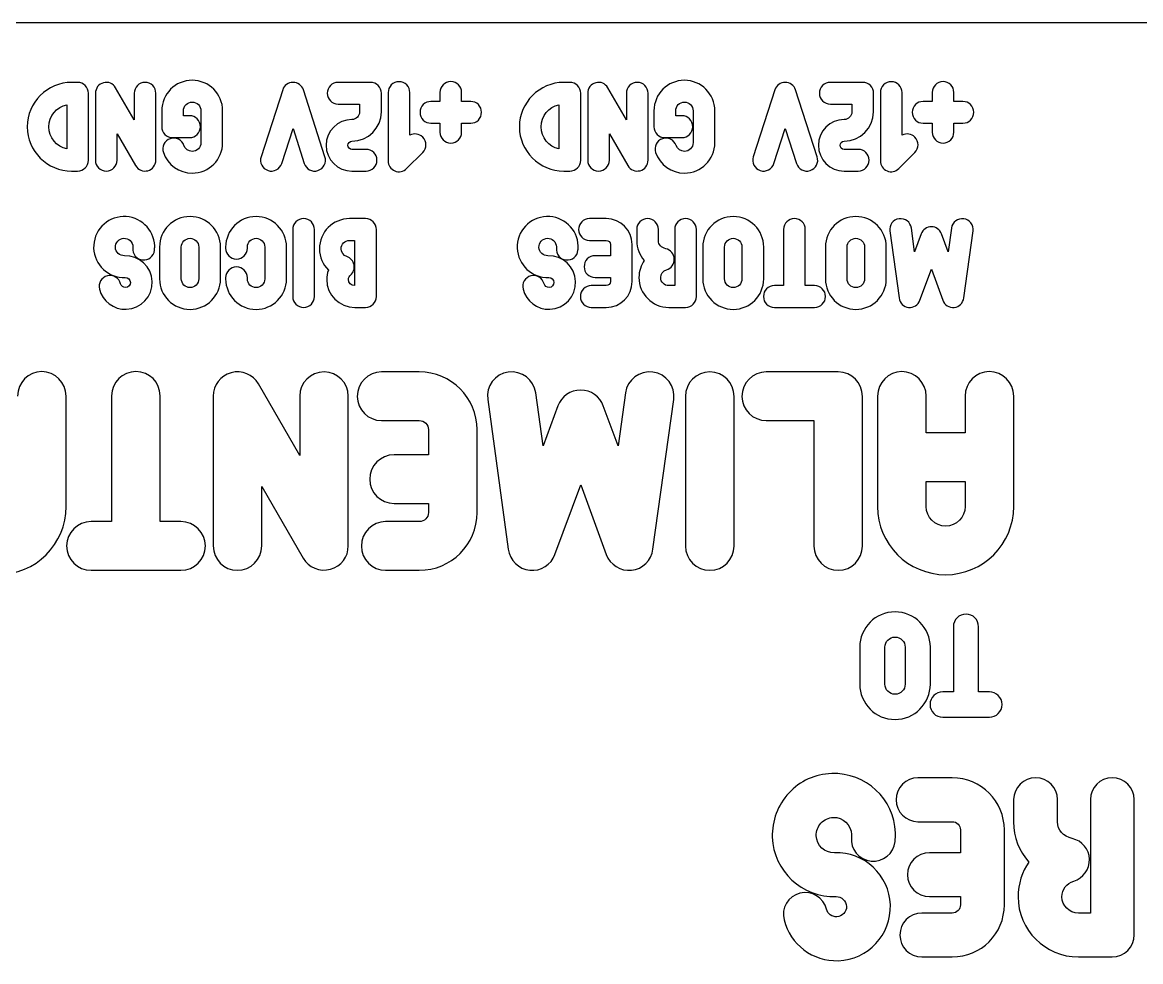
# Model space of a CAD drawing. Extents: x 0 to 215, y 0 to 110.
# Drawn here: x 24.5 to 49.78, y 85.97 to 107.19 of the extents above; entities that cross this region are included whole.
import ezdxf

# ---------------------------------------------------------------- set-up
doc = ezdxf.new("R2010")
doc.units = 0
doc.layers.get('0').update_dxf_attribs({"linetype": 'CONTINUOUS'})

msp = doc.modelspace()

# ---------------------------------------------------------------- linework, layer by layer
at = {"color": 7}
for points in [[(3.141111, 107.18743), (100.141111, 107.18743)], [(25.75088, 105.83151), (25.616868, 105.83151)], [(27.030762, 105.587137), (27.030762, 104.988027), (26.612962, 105.710637)], [(30.388114, 105.66334), (29.899364, 104.149799)], [(31.344588, 104.149799), (30.855841, 105.66334)], [(32.371515, 105.83151), (31.641023, 105.83151)], [(36.877447, 105.83151), (36.743437, 105.83151)], [(38.157333, 105.587137), (38.157333, 104.988027), (37.739532, 105.710637)], [(41.514683, 105.66334), (41.025933, 104.149799)], [(42.471157, 104.149799), (41.98241, 105.66334)], [(43.498084, 105.83151), (42.767591, 105.83151)], [(25.997881, 104.070968), (25.997881, 105.584509)], [(26.155746, 105.587137), (26.155746, 104.073596)], [(27.522138, 104.073596), (27.522138, 105.587137)], [(32.618516, 105.16671), (32.618516, 105.587137)], [(32.772155, 105.600277), (32.772155, 104.057828)], [(33.26353, 104.635918), (33.26353, 105.600277)], [(33.942212, 105.605532), (33.942212, 105.400571), (33.739878, 105.400571)], [(34.638544, 105.400571), (34.433586, 105.400571), (34.433586, 105.605532)], [(37.124451, 104.070968), (37.124451, 105.584509)], [(37.282315, 105.587137), (37.282315, 104.073596)], [(38.648708, 104.073596), (38.648708, 105.587137)], [(43.745088, 105.16671), (43.745088, 105.587137)], [(43.898724, 105.600277), (43.898724, 104.057828)], [(44.390101, 104.635918), (44.390101, 105.600277)], [(45.068781, 105.605532), (45.068781, 105.400571), (44.866447, 105.400571)], [(45.765113, 105.400571), (45.560155, 105.400571), (45.560155, 105.605532)], [(25.506506, 105.326998), (25.506506, 104.328479)], [(27.654467, 105.190358), (27.654467, 104.830366)], [(28.28511, 105.077367), (28.145843, 105.077367), (28.145843, 105.190358)], [(28.539993, 105.190358), (28.539993, 104.470375)], [(29.03137, 104.470375), (29.03137, 105.190358)], [(31.641023, 105.340136), (32.127142, 105.340136), (32.127142, 105.16671)], [(36.633074, 105.326998), (36.633074, 104.328479)], [(38.781036, 105.190358), (38.781036, 104.830366)], [(39.411679, 105.077367), (39.272413, 105.077367), (39.272413, 105.190358)], [(39.666565, 105.190358), (39.666565, 104.470375)], [(40.157939, 104.470375), (40.157939, 105.190358)], [(42.767591, 105.340136), (43.253711, 105.340136), (43.253711, 105.16671)], [(33.739878, 104.909197), (33.942212, 104.909197), (33.942212, 104.706866)], [(34.433586, 104.706866), (34.433586, 104.909197), (34.638544, 104.909197)], [(44.866447, 104.909197), (45.068781, 104.909197), (45.068781, 104.706866)], [(45.560155, 104.706866), (45.560155, 104.909197), (45.765113, 104.909197)], [(26.647121, 104.073596), (26.647121, 104.672706), (27.064922, 103.950095)], [(30.367091, 103.997393), (30.621978, 104.788324), (30.876861, 103.997393)], [(37.773692, 104.073596), (37.773692, 104.672706), (38.191491, 103.950095)], [(41.49366, 103.997393), (41.748546, 104.788324), (42.00343, 103.997393)], [(27.898841, 104.583365), (28.28511, 104.583365)], [(39.025409, 104.583365), (39.411679, 104.583365)], [(32.271665, 104.317969), (31.953716, 104.317969)], [(33.189954, 103.884403), (33.552576, 104.247021)], [(43.398234, 104.317969), (43.080285, 104.317969)], [(44.316526, 103.884403), (44.679145, 104.247021)], [(25.616868, 103.826595), (25.75088, 103.826595)], [(31.953716, 103.826595), (32.271665, 103.826595)], [(36.743437, 103.826595), (36.877447, 103.826595)], [(43.080285, 103.826595), (43.398234, 103.826595)], [(32.261226, 102.752889), (31.898607, 102.752889)], [(37.703853, 102.752889), (37.320212, 102.752889)], [(30.615766, 102.505885), (30.615766, 102.505885), (30.615766, 100.992345), (30.615766, 100.992345)], [(31.10714, 100.992345), (31.10714, 102.505885), (31.10714, 102.505885)], [(32.508227, 100.992345), (32.508227, 102.505885)], [(38.391236, 102.508513), (38.391236, 102.258884)], [(38.882614, 102.258884), (38.882614, 102.508513)], [(39.250487, 102.508513), (39.250487, 101.239345), (39.116474, 101.239345)], [(39.741862, 100.994972), (39.741862, 102.508513)], [(41.710198, 102.51114), (41.710198, 101.239345), (41.502612, 101.239345)], [(42.411788, 101.239345), (42.201572, 101.239345), (42.201572, 102.51114)], [(44.112304, 102.474355), (44.319893, 100.960812)], [(44.821777, 102.408663), (44.672002, 102.004001), (44.598426, 102.540046)], [(45.504975, 102.540046), (45.4314, 102.004001), (45.281621, 102.408663)], [(45.783508, 100.960812), (45.993722, 102.474355)], [(31.898607, 102.261512), (32.014222, 102.261512), (32.014222, 101.239345)], [(37.320212, 102.261512), (37.703853, 102.261512)], [(37.795821, 102.169544), (37.795821, 101.914658), (37.448967, 101.914658)], [(38.287198, 101.331316), (38.287198, 102.169544)], [(27.000824, 102.090714), (27.000824, 102.090714)], [(27.605885, 102.111734), (27.605885, 101.391751)], [(28.097261, 101.391751), (28.097261, 102.111734)], [(28.491411, 102.111734), (28.491411, 101.391751)], [(28.982789, 101.391751), (28.982789, 102.111734)], [(29.099349, 102.111734), (29.099349, 102.085459)], [(29.590726, 102.085459), (29.590726, 102.111734)], [(29.984878, 102.111734), (29.984878, 101.391751)], [(30.476252, 101.391751), (30.476252, 102.111734)], [(36.574815, 102.090714), (36.574815, 102.090714)], [(39.884454, 102.111734), (39.884454, 101.391751)], [(40.375832, 101.391751), (40.375832, 102.111734)], [(40.769983, 102.111734), (40.769983, 101.391751)], [(41.261357, 101.391751), (41.261357, 102.111734)], [(42.655834, 102.111734), (42.655834, 101.391751)], [(43.147209, 101.391751), (43.147209, 102.111734)], [(43.54136, 102.111734), (43.54136, 101.391751)], [(44.032734, 101.391751), (44.032734, 102.111734)], [(29.099349, 101.415401), (29.099349, 101.391751)], [(29.590726, 101.391751), (29.590726, 101.415401)], [(37.448967, 101.423284), (37.795821, 101.423284), (37.795821, 101.331316)], [(44.792875, 100.908259), (45.053013, 101.60985), (45.310527, 100.908259)], [(26.246677, 101.163143), (26.246677, 101.163143)], [(26.722287, 101.281388), (26.722287, 101.281388)], [(35.820584, 101.163143), (35.820584, 101.163143)], [(36.296194, 101.281388), (36.296194, 101.281388)], [(37.703853, 101.239345), (37.362254, 101.239345)], [(32.022107, 100.747971), (32.261226, 100.747971)], [(37.362254, 100.747971), (37.703853, 100.747971)], [(39.116474, 100.747971), (39.494861, 100.747971)], [(41.502612, 100.747971), (42.411788, 100.747971)], [(33.477067, 99.290717), (32.619456, 99.290717)], [(42.947703, 99.290717), (41.32059, 99.290717)], [(30.773624, 98.74443), (30.773624, 97.405145), (29.839649, 99.020511)], [(25.493488, 96.247955), (25.493488, 98.74443)], [(26.520347, 98.750303), (26.520347, 95.907259), (26.056296, 95.907259)], [(28.088721, 95.907259), (27.618796, 95.907259), (27.618796, 98.750303)], [(28.817564, 98.74443), (28.817564, 95.360973)], [(31.872075, 95.360973), (31.872075, 98.74443)], [(35.02222, 98.668067), (35.486272, 95.284609)], [(36.608218, 98.521215), (36.273396, 97.616611), (36.108922, 98.814918)], [(38.135473, 98.814918), (37.970999, 97.616611), (37.636176, 98.521215)], [(38.758122, 95.284609), (39.228048, 98.668067)], [(39.49293, 98.738557), (39.49293, 98.738557), (39.49293, 95.3551), (39.49293, 95.3551)], [(40.591382, 95.3551), (40.591382, 98.738557), (40.591382, 98.738557)], [(43.493992, 95.3551), (43.493992, 98.738557)], [(43.835145, 98.74443), (43.835145, 96.247955)], [(45.814702, 98.74443), (45.814702, 97.916187), (44.933593, 97.916187), (44.933593, 98.74443)], [(46.913154, 96.247955), (46.913154, 98.74443)], [(32.619456, 98.192268), (33.477067, 98.192268)], [(41.32059, 98.192268), (42.395541, 98.192268), (42.395541, 95.3551)], [(33.682661, 97.986678), (33.682661, 97.416894), (32.907283, 97.416894)], [(34.781109, 96.112852), (34.781109, 97.986678)], [(44.933593, 96.247955), (44.933593, 96.817739), (45.814702, 96.817739)], [(45.814702, 96.817739), (45.814702, 96.247955)], [(29.916013, 95.360973), (29.916013, 96.700258), (30.849988, 95.084892)], [(36.543604, 95.167128), (37.125134, 96.735502), (37.700791, 95.167128)], [(32.907283, 96.318445), (33.682661, 96.318445), (33.682661, 96.112852)], [(33.477067, 95.907259), (32.713442, 95.907259)], [(26.056296, 94.80881), (28.088721, 94.80881)], [(32.713442, 94.80881), (33.477067, 94.80881)], [(45.548542, 93.533781), (45.548542, 92.059661), (45.30793, 92.059661)], [(46.361745, 92.059661), (46.118089, 92.059661), (46.118089, 93.533781)], [(43.432349, 93.070835), (43.432349, 92.236313)], [(44.001896, 92.236313), (44.001896, 93.070835)], [(44.458752, 93.070835), (44.458752, 92.236313)], [(45.028299, 92.236313), (45.028299, 93.070835)], [(45.30793, 91.490117), (46.361745, 91.490117)], [(45.523009, 90.120924), (44.748467, 90.120924)], [(46.910783, 89.627552), (46.910783, 89.123571)], [(47.902834, 89.123571), (47.902834, 89.627552)], [(48.645544, 89.627552), (48.645544, 87.0652), (48.374986, 87.0652)], [(49.637594, 86.571828), (49.637594, 89.627552)], [(44.748467, 89.128874), (45.523009, 89.128874)], [(43.243398, 88.784043), (43.243398, 88.784043)], [(45.708689, 88.943197), (45.708689, 88.428604), (45.008416, 88.428604)], [(46.700736, 87.250877), (46.700736, 88.943197)], [(45.008416, 87.436554), (45.708689, 87.436554), (45.708689, 87.250877)], [(42.681059, 87.150081), (42.681059, 87.150081)], [(45.523009, 87.0652), (44.833348, 87.0652)], [(41.720841, 86.911352), (41.720841, 86.911352)], [(44.833348, 86.073149), (45.523009, 86.073149)], [(48.374986, 86.073149), (49.138916, 86.073149)]]:
    msp.add_lwpolyline(points, dxfattribs=at)
for points in [[(25.616868, 105.83151), (25.065056, 105.83151), (24.613096, 105.379551), (24.613096, 104.827739)], [(25.997881, 105.584509), (25.997881, 105.72115), (25.887519, 105.83151), (25.75088, 105.83151)], [(26.337056, 105.823628), (26.229321, 105.794723), (26.155746, 105.6975), (26.155746, 105.587137)], [(26.612962, 105.710637), (26.557781, 105.805235), (26.44479, 105.852533), (26.337056, 105.823628)], [(27.277764, 105.83151), (27.141125, 105.83151), (27.030762, 105.72115), (27.030762, 105.587137)], [(27.522138, 105.587137), (27.522138, 105.72115), (27.411775, 105.83151), (27.277764, 105.83151)], [(28.342919, 105.878811), (27.961906, 105.878811), (27.654467, 105.568744), (27.654467, 105.190358)], [(29.03137, 105.190358), (29.03137, 105.568744), (28.721304, 105.878811), (28.342919, 105.878811)], [(30.621978, 105.83151), (30.514242, 105.83151), (30.419647, 105.763193), (30.388114, 105.66334)], [(30.855841, 105.66334), (30.821681, 105.763193), (30.727083, 105.83151), (30.621978, 105.83151)], [(31.641023, 105.83151), (31.504382, 105.83151), (31.394019, 105.72115), (31.394019, 105.587137)], [(32.618516, 105.587137), (32.618516, 105.72115), (32.508156, 105.83151), (32.371515, 105.83151)], [(33.016529, 105.847278), (32.882518, 105.847278), (32.772155, 105.736915), (32.772155, 105.600277)], [(33.26353, 105.600277), (33.26353, 105.736915), (33.153167, 105.847278), (33.016529, 105.847278)], [(34.189213, 105.849905), (34.052572, 105.849905), (33.942212, 105.739542), (33.942212, 105.605532)], [(34.433586, 105.605532), (34.433586, 105.739542), (34.323223, 105.849905), (34.189213, 105.849905)], [(36.743437, 105.83151), (36.191625, 105.83151), (35.739665, 105.379551), (35.739665, 104.827739)], [(37.124451, 105.584509), (37.124451, 105.72115), (37.014088, 105.83151), (36.877447, 105.83151)], [(37.463626, 105.823628), (37.35589, 105.794723), (37.282315, 105.6975), (37.282315, 105.587137)], [(37.739532, 105.710637), (37.684352, 105.805235), (37.571361, 105.852533), (37.463626, 105.823628)], [(38.404334, 105.83151), (38.267694, 105.83151), (38.157333, 105.72115), (38.157333, 105.587137)], [(38.648708, 105.587137), (38.648708, 105.72115), (38.538345, 105.83151), (38.404334, 105.83151)], [(39.469489, 105.878811), (39.088475, 105.878811), (38.781036, 105.568744), (38.781036, 105.190358)], [(40.157939, 105.190358), (40.157939, 105.568744), (39.847873, 105.878811), (39.469489, 105.878811)], [(41.748546, 105.83151), (41.640811, 105.83151), (41.546216, 105.763193), (41.514683, 105.66334)], [(41.98241, 105.66334), (41.94825, 105.763193), (41.853652, 105.83151), (41.748546, 105.83151)], [(42.767591, 105.83151), (42.630954, 105.83151), (42.520591, 105.72115), (42.520591, 105.587137)], [(43.745088, 105.587137), (43.745088, 105.72115), (43.634725, 105.83151), (43.498084, 105.83151)], [(44.143097, 105.847278), (44.009087, 105.847278), (43.898724, 105.736915), (43.898724, 105.600277)], [(44.390101, 105.600277), (44.390101, 105.736915), (44.279738, 105.847278), (44.143097, 105.847278)], [(45.315782, 105.849905), (45.179141, 105.849905), (45.068781, 105.739542), (45.068781, 105.605532)], [(45.560155, 105.605532), (45.560155, 105.739542), (45.449792, 105.849905), (45.315782, 105.849905)], [(31.394019, 105.587137), (31.394019, 105.450499), (31.504382, 105.340136), (31.641023, 105.340136)], [(42.520591, 105.587137), (42.520591, 105.450499), (42.630954, 105.340136), (42.767591, 105.340136)], [(25.104471, 104.827739), (25.104471, 105.072112), (25.277898, 105.277071), (25.506506, 105.326998)], [(28.145843, 105.190358), (28.145843, 105.298093), (28.235184, 105.387434), (28.342919, 105.387434)], [(28.342919, 105.387434), (28.450653, 105.387434), (28.539993, 105.298093), (28.539993, 105.190358)], [(32.127142, 105.16671), (32.127142, 105.072112), (32.048312, 104.993282), (31.953716, 104.993282)], [(31.953716, 104.501908), (32.318963, 104.501908), (32.618516, 104.801461), (32.618516, 105.16671)], [(33.739878, 105.400571), (33.60324, 105.400571), (33.492877, 105.290211), (33.492877, 105.156198)], [(33.492877, 105.156198), (33.492877, 105.01956), (33.60324, 104.909197), (33.739878, 104.909197)], [(34.882918, 105.156198), (34.882918, 105.290211), (34.772558, 105.400571), (34.638544, 105.400571)], [(34.638544, 104.909197), (34.772558, 104.909197), (34.882918, 105.01956), (34.882918, 105.156198)], [(36.23104, 104.827739), (36.23104, 105.072112), (36.404468, 105.277071), (36.633074, 105.326998)], [(39.272413, 105.190358), (39.272413, 105.298093), (39.361753, 105.387434), (39.469489, 105.387434)], [(39.469489, 105.387434), (39.577222, 105.387434), (39.666565, 105.298093), (39.666565, 105.190358)], [(43.253711, 105.16671), (43.253711, 105.072112), (43.17488, 104.993282), (43.080285, 104.993282)], [(43.080285, 104.501908), (43.445532, 104.501908), (43.745088, 104.801461), (43.745088, 105.16671)], [(44.866447, 105.400571), (44.729809, 105.400571), (44.619446, 105.290211), (44.619446, 105.156198)], [(44.619446, 105.156198), (44.619446, 105.01956), (44.729809, 104.909197), (44.866447, 104.909197)], [(46.009487, 105.156198), (46.009487, 105.290211), (45.899126, 105.400571), (45.765113, 105.400571)], [(45.765113, 104.909197), (45.899126, 104.909197), (46.009487, 105.01956), (46.009487, 105.156198)], [(28.529483, 104.830366), (28.529483, 104.967004), (28.41912, 105.077367), (28.28511, 105.077367)], [(31.953716, 104.993282), (31.630513, 104.993282), (31.370372, 104.733141), (31.370372, 104.409937)], [(39.656052, 104.830366), (39.656052, 104.967004), (39.545689, 105.077367), (39.411679, 105.077367)], [(43.080285, 104.993282), (42.757082, 104.993282), (42.49694, 104.733141), (42.49694, 104.409937)], [(24.613096, 104.827739), (24.613096, 104.275927), (25.065056, 103.826595), (25.616868, 103.826595)], [(25.506506, 104.328479), (25.277898, 104.381035), (25.104471, 104.583365), (25.104471, 104.827739)], [(27.654467, 104.830366), (27.654467, 104.693728), (27.76483, 104.583365), (27.898841, 104.583365)], [(28.28511, 104.583365), (28.41912, 104.583365), (28.529483, 104.693728), (28.529483, 104.830366)], [(33.552576, 104.593875), (33.473746, 104.672706), (33.355497, 104.688471), (33.26353, 104.635918)], [(33.942212, 104.706866), (33.942212, 104.570225), (34.052572, 104.459865), (34.189213, 104.459865)], [(34.189213, 104.459865), (34.323223, 104.459865), (34.433586, 104.570225), (34.433586, 104.706866)], [(35.739665, 104.827739), (35.739665, 104.275927), (36.191625, 103.826595), (36.743437, 103.826595)], [(36.633074, 104.328479), (36.404468, 104.381035), (36.23104, 104.583365), (36.23104, 104.827739)], [(38.781036, 104.830366), (38.781036, 104.693728), (38.891399, 104.583365), (39.025409, 104.583365)], [(39.411679, 104.583365), (39.545689, 104.583365), (39.656052, 104.693728), (39.656052, 104.830366)], [(44.679145, 104.593875), (44.600314, 104.672706), (44.482069, 104.688471), (44.390101, 104.635918)], [(45.068781, 104.706866), (45.068781, 104.570225), (45.179141, 104.459865), (45.315782, 104.459865)], [(45.315782, 104.459865), (45.449792, 104.459865), (45.560155, 104.570225), (45.560155, 104.706866)], [(27.84366, 104.559715), (27.714904, 104.515045), (27.646584, 104.375777), (27.691255, 104.247021)], [(28.156354, 104.40731), (28.111683, 104.536068), (27.972416, 104.604385), (27.84366, 104.559715)], [(28.342919, 104.273299), (28.258833, 104.273299), (28.18263, 104.325852), (28.156354, 104.40731)], [(28.539993, 104.470375), (28.539993, 104.362639), (28.450653, 104.273299), (28.342919, 104.273299)], [(28.342919, 103.781922), (28.721304, 103.781922), (29.03137, 104.089361), (29.03137, 104.470375)], [(31.370372, 104.409937), (31.370372, 104.089361), (31.630513, 103.826595), (31.953716, 103.826595)], [(31.861746, 104.409937), (31.861746, 104.459865), (31.903789, 104.501908), (31.953716, 104.501908)], [(31.953716, 104.317969), (31.903789, 104.317969), (31.861746, 104.360012), (31.861746, 104.409937)], [(33.552576, 104.247021), (33.649799, 104.34162), (33.649799, 104.49928), (33.552576, 104.593875)], [(38.970229, 104.559715), (38.841474, 104.515045), (38.773154, 104.375777), (38.817824, 104.247021)], [(39.282923, 104.40731), (39.238253, 104.536068), (39.098985, 104.604385), (38.970229, 104.559715)], [(39.469489, 104.273299), (39.385401, 104.273299), (39.309198, 104.325852), (39.282923, 104.40731)], [(39.666565, 104.470375), (39.666565, 104.362639), (39.577222, 104.273299), (39.469489, 104.273299)], [(39.469489, 103.781922), (39.847873, 103.781922), (40.157939, 104.089361), (40.157939, 104.470375)], [(42.49694, 104.409937), (42.49694, 104.089361), (42.757082, 103.826595), (43.080285, 103.826595)], [(42.988317, 104.409937), (42.988317, 104.459865), (43.03036, 104.501908), (43.080285, 104.501908)], [(43.080285, 104.317969), (43.03036, 104.317969), (42.988317, 104.360012), (42.988317, 104.409937)], [(44.679145, 104.247021), (44.776367, 104.34162), (44.776367, 104.49928), (44.679145, 104.593875)], [(27.691255, 104.247021), (27.785851, 103.968488), (28.048619, 103.781922), (28.342919, 103.781922)], [(29.899364, 104.149799), (29.857322, 104.021043), (29.92827, 103.881775), (30.057025, 103.839732)], [(31.1843, 103.839732), (31.315683, 103.881775), (31.384003, 104.021043), (31.344588, 104.149799)], [(32.518666, 104.073596), (32.518666, 104.210234), (32.408303, 104.317969), (32.271665, 104.317969)], [(38.817824, 104.247021), (38.912419, 103.968488), (39.175188, 103.781922), (39.469489, 103.781922)], [(41.025933, 104.149799), (40.983891, 104.021043), (41.054838, 103.881775), (41.183594, 103.839732)], [(42.310868, 103.839732), (42.442251, 103.881775), (42.510572, 104.021043), (42.471157, 104.149799)], [(43.645235, 104.073596), (43.645235, 104.210234), (43.534872, 104.317969), (43.398234, 104.317969)], [(25.75088, 103.826595), (25.887519, 103.826595), (25.997881, 103.936955), (25.997881, 104.070968)], [(26.155746, 104.073596), (26.155746, 103.936955), (26.266108, 103.826595), (26.40012, 103.826595)], [(26.40012, 103.826595), (26.536759, 103.826595), (26.647121, 103.936955), (26.647121, 104.073596)], [(27.064922, 103.950095), (27.120103, 103.855497), (27.233093, 103.8082), (27.340828, 103.837105)], [(27.340828, 103.837105), (27.448563, 103.86601), (27.522138, 103.963233), (27.522138, 104.073596)], [(30.057025, 103.839732), (30.185783, 103.79769), (30.325049, 103.868638), (30.367091, 103.997393)], [(30.876861, 103.997393), (30.916276, 103.868638), (31.055544, 103.79769), (31.1843, 103.839732)], [(32.271665, 103.826595), (32.408303, 103.826595), (32.518666, 103.936955), (32.518666, 104.073596)], [(32.772155, 104.057828), (32.772155, 103.957978), (32.83259, 103.868638), (32.921933, 103.83185)], [(36.877447, 103.826595), (37.014088, 103.826595), (37.124451, 103.936955), (37.124451, 104.070968)], [(37.282315, 104.073596), (37.282315, 103.936955), (37.392678, 103.826595), (37.526691, 103.826595)], [(37.526691, 103.826595), (37.663329, 103.826595), (37.773692, 103.936955), (37.773692, 104.073596)], [(38.191491, 103.950095), (38.246674, 103.855497), (38.359664, 103.8082), (38.467397, 103.837105)], [(38.467397, 103.837105), (38.575132, 103.86601), (38.648708, 103.963233), (38.648708, 104.073596)], [(41.183594, 103.839732), (41.312352, 103.79769), (41.451617, 103.868638), (41.49366, 103.997393)], [(42.00343, 103.997393), (42.042845, 103.868638), (42.182113, 103.79769), (42.310868, 103.839732)], [(43.398234, 103.826595), (43.534872, 103.826595), (43.645235, 103.936955), (43.645235, 104.073596)], [(43.898724, 104.057828), (43.898724, 103.957978), (43.959162, 103.868638), (44.048502, 103.83185)], [(32.921933, 103.83185), (33.013901, 103.792435), (33.121637, 103.813449), (33.189954, 103.884403)], [(44.048502, 103.83185), (44.14047, 103.792435), (44.248205, 103.813449), (44.316526, 103.884403)], [(26.780096, 102.800187), (26.596159, 102.794937), (26.425359, 102.716101), (26.301859, 102.582088)], [(27.494824, 102.135384), (27.481687, 102.516395), (27.161109, 102.813324), (26.780096, 102.800187)], [(28.294336, 102.800187), (27.913324, 102.800187), (27.605885, 102.492748), (27.605885, 102.111734)], [(28.982789, 102.111734), (28.982789, 102.492748), (28.672722, 102.800187), (28.294336, 102.800187)], [(29.787802, 102.800187), (29.406788, 102.800187), (29.099349, 102.49012), (29.099349, 102.111734)], [(30.476252, 102.111734), (30.476252, 102.49012), (30.166186, 102.800187), (29.787802, 102.800187)], [(30.862767, 102.752889), (30.726129, 102.752889), (30.615766, 102.642526), (30.615766, 102.505885)], [(31.10714, 102.505885), (31.10714, 102.642526), (30.999407, 102.752889), (30.862767, 102.752889)], [(31.898607, 102.752889), (31.522848, 102.752889), (31.218037, 102.448078), (31.218037, 102.072319)], [(32.508227, 102.505885), (32.508227, 102.642526), (32.397864, 102.752889), (32.261226, 102.752889)], [(36.354001, 102.800187), (36.170063, 102.794937), (35.999265, 102.716101), (35.875764, 102.582088)], [(37.068729, 102.135384), (37.055606, 102.516395), (36.735015, 102.813324), (36.354001, 102.800187)], [(37.320212, 102.752889), (37.186201, 102.752889), (37.075838, 102.642526), (37.075838, 102.505885)], [(38.287198, 102.169544), (38.287198, 102.49012), (38.027057, 102.752889), (37.703853, 102.752889)], [(38.638237, 102.752889), (38.501599, 102.752889), (38.391236, 102.642526), (38.391236, 102.508513)], [(38.882614, 102.508513), (38.882614, 102.642526), (38.772251, 102.752889), (38.638237, 102.752889)], [(39.494861, 102.752889), (39.358223, 102.752889), (39.250487, 102.642526), (39.250487, 102.508513)], [(39.741862, 102.508513), (39.741862, 102.642526), (39.631499, 102.752889), (39.494861, 102.752889)], [(40.572907, 102.800187), (40.191893, 102.800187), (39.884454, 102.492748), (39.884454, 102.111734)], [(41.261357, 102.111734), (41.261357, 102.492748), (40.951291, 102.800187), (40.572907, 102.800187)], [(41.957199, 102.755517), (41.820561, 102.755517), (41.710198, 102.647781), (41.710198, 102.51114)], [(42.201572, 102.51114), (42.201572, 102.647781), (42.091212, 102.755517), (41.957199, 102.755517)], [(43.344284, 102.800187), (42.96327, 102.800187), (42.655834, 102.492748), (42.655834, 102.111734)], [(44.032734, 102.111734), (44.032734, 102.492748), (43.722668, 102.800187), (43.344284, 102.800187)], [(44.319893, 102.750262), (44.18588, 102.731861), (44.091284, 102.608366), (44.112304, 102.474355)], [(44.598426, 102.540046), (44.580025, 102.674059), (44.456531, 102.768654), (44.319893, 102.750262)], [(45.783508, 102.750262), (45.649495, 102.768662), (45.523367, 102.674059), (45.504975, 102.540046)], [(45.993722, 102.474355), (46.012123, 102.608366), (45.917519, 102.731866), (45.783508, 102.750262)], [(26.301859, 102.582088), (26.17573, 102.448078), (26.110038, 102.272022), (26.115294, 102.088086)], [(35.875764, 102.582088), (35.749636, 102.448078), (35.683944, 102.272022), (35.689199, 102.088086)], [(37.075838, 102.505885), (37.075838, 102.371875), (37.186201, 102.261512), (37.320212, 102.261512)], [(45.053013, 102.568951), (44.947908, 102.568951), (44.855937, 102.505885), (44.821777, 102.408663)], [(45.281621, 102.408663), (45.247461, 102.505885), (45.155493, 102.568951), (45.053013, 102.568951)], [(26.606669, 102.103851), (26.606669, 102.156404), (26.625064, 102.206332), (26.659223, 102.245747)], [(26.659223, 102.245747), (26.69601, 102.285162), (26.745936, 102.306182), (26.79849, 102.30881)], [(26.79849, 102.30881), (26.906224, 102.314059), (26.998193, 102.227352), (27.003448, 102.116989)], [(27.489569, 102.038158), (27.494824, 102.069691), (27.494824, 102.103851), (27.494824, 102.135384)], [(28.097261, 102.111734), (28.097261, 102.219469), (28.186602, 102.30881), (28.294336, 102.30881)], [(28.294336, 102.30881), (28.402071, 102.30881), (28.491411, 102.219469), (28.491411, 102.111734)], [(29.590726, 102.111734), (29.590726, 102.219469), (29.680067, 102.30881), (29.787802, 102.30881)], [(29.787802, 102.30881), (29.895535, 102.30881), (29.984878, 102.219469), (29.984878, 102.111734)], [(31.709414, 102.072319), (31.709414, 102.177427), (31.793499, 102.261512), (31.898607, 102.261512)], [(36.180576, 102.103851), (36.180576, 102.156404), (36.198977, 102.206332), (36.233128, 102.245747)], [(36.233128, 102.245747), (36.269916, 102.285162), (36.319841, 102.306182), (36.372396, 102.30881)], [(36.372396, 102.30881), (36.480129, 102.314059), (36.5721, 102.227352), (36.577355, 102.116989)], [(37.06348, 102.038158), (37.068729, 102.069691), (37.068729, 102.103851), (37.068729, 102.135384)], [(37.703853, 102.261512), (37.756406, 102.261512), (37.795821, 102.219469), (37.795821, 102.169544)], [(38.391236, 102.258884), (38.391236, 102.085459), (38.454302, 101.930426), (38.562034, 101.809553)], [(39.048157, 102.072319), (38.945676, 102.095969), (38.882614, 102.166917), (38.882614, 102.258884)], [(40.375832, 102.111734), (40.375832, 102.219469), (40.465172, 102.30881), (40.572907, 102.30881)], [(40.572907, 102.30881), (40.68064, 102.30881), (40.769983, 102.219469), (40.769983, 102.111734)], [(43.147209, 102.111734), (43.147209, 102.219469), (43.236549, 102.30881), (43.344284, 102.30881)], [(43.344284, 102.30881), (43.45202, 102.30881), (43.54136, 102.219469), (43.54136, 102.111734)], [(26.115294, 102.088086), (26.128431, 101.707072), (26.449009, 101.410146), (26.830022, 101.423284)], [(26.811628, 101.914658), (26.703893, 101.909409), (26.611925, 101.996116), (26.606669, 102.103851)], [(27.437015, 101.331316), (27.426505, 101.662402), (27.145343, 101.925171), (26.811628, 101.914658)], [(27.000824, 102.090714), (26.987686, 101.954073), (27.08491, 101.8332), (27.221549, 101.820063)], [(27.003448, 102.116989), (27.003448, 102.109115), (27.003448, 102.098588), (27.000824, 102.090714)], [(27.221549, 101.820063), (27.35556, 101.806911), (27.476433, 101.904148), (27.489572, 102.038158)], [(29.099349, 102.085459), (29.099349, 101.948818), (29.209712, 101.838455), (29.343723, 101.838455)], [(29.343723, 101.838455), (29.480363, 101.838455), (29.590726, 101.948818), (29.590726, 102.085459)], [(31.218037, 102.072319), (31.218037, 101.885756), (31.294239, 101.714955), (31.420367, 101.588827)], [(31.838169, 101.896266), (31.761966, 101.92254), (31.709414, 101.993488), (31.709414, 102.072319)], [(32.001085, 101.712327), (31.982684, 101.79904), (31.922254, 101.86736), (31.838169, 101.896266)], [(35.689199, 102.088086), (35.70235, 101.707072), (36.022915, 101.410146), (36.403926, 101.423284)], [(36.385534, 101.914658), (36.277798, 101.909409), (36.185831, 101.996116), (36.180576, 102.103851)], [(37.010921, 101.331316), (37.000394, 101.662402), (36.719248, 101.925171), (36.385534, 101.914658)], [(36.574815, 102.090714), (36.561663, 101.954073), (36.6589, 101.8332), (36.795538, 101.820063)], [(36.577355, 102.116989), (36.577355, 102.109115), (36.577355, 102.098588), (36.574815, 102.090714)], [(36.795538, 101.820063), (36.929551, 101.806911), (37.050424, 101.904148), (37.063561, 102.038158)], [(37.448967, 101.914658), (37.312329, 101.914658), (37.201966, 101.804295), (37.201966, 101.667657)], [(39.239977, 101.841083), (39.237437, 101.951446), (39.158517, 102.048671), (39.048157, 102.072319)], [(29.343723, 101.662402), (29.209712, 101.662402), (29.099349, 101.552039), (29.099349, 101.415401)], [(29.590726, 101.415401), (29.590726, 101.552039), (29.480363, 101.662402), (29.343723, 101.662402)], [(31.922254, 101.478464), (31.987947, 101.536274), (32.016852, 101.625614), (32.001085, 101.712327)], [(37.201966, 101.667657), (37.201966, 101.533647), (37.312329, 101.423284), (37.448967, 101.423284)], [(38.562034, 101.809553), (38.485832, 101.69919), (38.441162, 101.565177), (38.441162, 101.420656)], [(39.063922, 101.596709), (39.171657, 101.628242), (39.242605, 101.728095), (39.239977, 101.841083)], [(26.425359, 101.460071), (26.293976, 101.428539), (26.212518, 101.294528), (26.246677, 101.163143)], [(26.722287, 101.281388), (26.690755, 101.412774), (26.556743, 101.494232), (26.425359, 101.460071)], [(26.830022, 101.423284), (26.890458, 101.423284), (26.943012, 101.375986), (26.945639, 101.312921)], [(27.605885, 101.391751), (27.605885, 101.013367), (27.913324, 100.703301), (28.294336, 100.703301)], [(28.294336, 101.194675), (28.186602, 101.194675), (28.097261, 101.284016), (28.097261, 101.391751)], [(28.491411, 101.391751), (28.491411, 101.284016), (28.402071, 101.194675), (28.294336, 101.194675)], [(28.294336, 100.703301), (28.672722, 100.703301), (28.982789, 101.013367), (28.982789, 101.391751)], [(29.099349, 101.391751), (29.099349, 101.01074), (29.406788, 100.703301), (29.787802, 100.703301)], [(29.787802, 101.194675), (29.680067, 101.194675), (29.590726, 101.281388), (29.590726, 101.391751)], [(29.787802, 100.703301), (30.166186, 100.703301), (30.476252, 101.01074), (30.476252, 101.391751)], [(29.984878, 101.391751), (29.984878, 101.281388), (29.895535, 101.194675), (29.787802, 101.194675)], [(31.420367, 101.588827), (31.396717, 101.520506), (31.38358, 101.449561), (31.38358, 101.375986)], [(31.38358, 101.375986), (31.38358, 101.029132), (31.669998, 100.747971), (32.022107, 100.747971)], [(31.874957, 101.375986), (31.874957, 101.428539), (31.903862, 101.462699), (31.922254, 101.478464)], [(32.014222, 101.239345), (31.94065, 101.241885), (31.874957, 101.305038), (31.874957, 101.375986)], [(35.999265, 101.460071), (35.867882, 101.428539), (35.786424, 101.294528), (35.820584, 101.163143)], [(36.296194, 101.281388), (36.264661, 101.412774), (36.130648, 101.494232), (35.999265, 101.460071)], [(36.403926, 101.423284), (36.464364, 101.423284), (36.516917, 101.375986), (36.519544, 101.312921)], [(38.441162, 101.420656), (38.441162, 101.050155), (38.743345, 100.747971), (39.116474, 100.747971)], [(38.932539, 101.420656), (38.932539, 101.504742), (38.985091, 101.573062), (39.063922, 101.596709)], [(39.116474, 101.239345), (39.013996, 101.239345), (38.932539, 101.320803), (38.932539, 101.420656)], [(39.884454, 101.391751), (39.884454, 101.013367), (40.191893, 100.703301), (40.572907, 100.703301)], [(40.572907, 101.194675), (40.465172, 101.194675), (40.375832, 101.284016), (40.375832, 101.391751)], [(40.769983, 101.391751), (40.769983, 101.284016), (40.68064, 101.194675), (40.572907, 101.194675)], [(40.572907, 100.703301), (40.951291, 100.703301), (41.261357, 101.013367), (41.261357, 101.391751)], [(42.655834, 101.391751), (42.655834, 101.013367), (42.96327, 100.703301), (43.344284, 100.703301)], [(43.344284, 101.194675), (43.236549, 101.194675), (43.147209, 101.284016), (43.147209, 101.391751)], [(43.54136, 101.391751), (43.54136, 101.284016), (43.45202, 101.194675), (43.344284, 101.194675)], [(43.344284, 100.703301), (43.722668, 100.703301), (44.032734, 101.013367), (44.032734, 101.391751)], [(26.246677, 101.163143), (26.314997, 100.887236), (26.569882, 100.695416), (26.853671, 100.705928)], [(26.837905, 101.197303), (26.782724, 101.194763), (26.735425, 101.231463), (26.722287, 101.281388)], [(26.945639, 101.312921), (26.948264, 101.252486), (26.898341, 101.19993), (26.837905, 101.197303)], [(26.853671, 100.705928), (27.187385, 100.716427), (27.447526, 100.997599), (27.437015, 101.331316)], [(35.820584, 101.163143), (35.888902, 100.887236), (36.143788, 100.695416), (36.427577, 100.705928)], [(36.411812, 101.197303), (36.356629, 101.194763), (36.309331, 101.231463), (36.296194, 101.281388)], [(36.519544, 101.312921), (36.522084, 101.252486), (36.472247, 101.19993), (36.411812, 101.197303)], [(36.427577, 100.705928), (36.76129, 100.716427), (37.021431, 100.997599), (37.010921, 101.331316)], [(37.362254, 101.239345), (37.228244, 101.239345), (37.117881, 101.128982), (37.117881, 100.992345)], [(37.795821, 101.331316), (37.795821, 101.281388), (37.756406, 101.239345), (37.703853, 101.239345)], [(37.703853, 100.747971), (38.027057, 100.747971), (38.287198, 101.008109), (38.287198, 101.331316)], [(41.502612, 101.239345), (41.365972, 101.239345), (41.255609, 101.128982), (41.255609, 100.994972)], [(42.658789, 100.994972), (42.658789, 101.128982), (42.548426, 101.239345), (42.411788, 101.239345)], [(30.615766, 100.992345), (30.615766, 100.858334), (30.726129, 100.747971), (30.862767, 100.747971)], [(30.862767, 100.747971), (30.999407, 100.747971), (31.10714, 100.858334), (31.10714, 100.992345)], [(32.261226, 100.747971), (32.397864, 100.747971), (32.508227, 100.858334), (32.508227, 100.992345)], [(37.117881, 100.992345), (37.117881, 100.858334), (37.228244, 100.747971), (37.362254, 100.747971)], [(39.494861, 100.747971), (39.631499, 100.747971), (39.741862, 100.858334), (39.741862, 100.994972)], [(41.255609, 100.994972), (41.255609, 100.858334), (41.365972, 100.747971), (41.502612, 100.747971)], [(42.411788, 100.747971), (42.548426, 100.747971), (42.658789, 100.858334), (42.658789, 100.994972)], [(44.319893, 100.960812), (44.335669, 100.847821), (44.424998, 100.761109), (44.537988, 100.747971)], [(44.537988, 100.747971), (44.648351, 100.737444), (44.756087, 100.803151), (44.792875, 100.908259)], [(45.310527, 100.908259), (45.349942, 100.803151), (45.455047, 100.737458), (45.568037, 100.747971)], [(45.568037, 100.747971), (45.6784, 100.761094), (45.767741, 100.847821), (45.783508, 100.960812)], [(24.941326, 99.296593), (24.64175, 99.296593), (24.395039, 99.049882), (24.395039, 98.74443)], [(25.493488, 98.74443), (25.493488, 99.049882), (25.246777, 99.296593), (24.941326, 99.296593)], [(27.072508, 99.296593), (26.767058, 99.296593), (26.520347, 99.055755), (26.520347, 98.750303)], [(27.618796, 98.750303), (27.618796, 99.055755), (27.372085, 99.296593), (27.072508, 99.296593)], [(29.222872, 99.273095), (28.982038, 99.20848), (28.817564, 98.991141), (28.817564, 98.74443)], [(29.839649, 99.020511), (29.716295, 99.231978), (29.463709, 99.337709), (29.222872, 99.273095)], [(31.325786, 99.290717), (31.020337, 99.290717), (30.773624, 99.044006), (30.773624, 98.74443)], [(31.872075, 98.74443), (31.872075, 99.044006), (31.625362, 99.290717), (31.325786, 99.290717)], [(32.619456, 99.290717), (32.31988, 99.290717), (32.073167, 99.044006), (32.073167, 98.738557)], [(34.781109, 97.986678), (34.781109, 98.703311), (34.199576, 99.290717), (33.477067, 99.290717)], [(35.486272, 99.284844), (35.186696, 99.243727), (34.97523, 98.967646), (35.02222, 98.668067)], [(36.108922, 98.814918), (36.067802, 99.114497), (35.791721, 99.325963), (35.486272, 99.284844)], [(38.758122, 99.284844), (38.458546, 99.325963), (38.176592, 99.114497), (38.135473, 98.814918)], [(39.228048, 98.668067), (39.269165, 98.967646), (39.057699, 99.243727), (38.758122, 99.284844)], [(40.045092, 99.290717), (39.739643, 99.290717), (39.49293, 99.044006), (39.49293, 98.738557)], [(40.591382, 98.738557), (40.591382, 99.044006), (40.350544, 99.290717), (40.045092, 99.290717)], [(41.32059, 99.290717), (41.015138, 99.290717), (40.768428, 99.044006), (40.768428, 98.738557)], [(43.493992, 98.738557), (43.493992, 99.044006), (43.247279, 99.290717), (42.947703, 99.290717)], [(44.381434, 99.296593), (44.081855, 99.296593), (43.835145, 99.049882), (43.835145, 98.74443)], [(44.933593, 98.74443), (44.933593, 99.049882), (44.686883, 99.296593), (44.381434, 99.296593)], [(46.360992, 99.296593), (46.061413, 99.296593), (45.814702, 99.049882), (45.814702, 98.74443)], [(46.913154, 98.74443), (46.913154, 99.049882), (46.666441, 99.296593), (46.360992, 99.296593)], [(37.125134, 98.879533), (36.890173, 98.879533), (36.684579, 98.738557), (36.608218, 98.521215)], [(37.636176, 98.521215), (37.559815, 98.738557), (37.354222, 98.879533), (37.125134, 98.879533)], [(32.073167, 98.738557), (32.073167, 98.438978), (32.31988, 98.192268), (32.619456, 98.192268)], [(40.768428, 98.738557), (40.768428, 98.433105), (41.015138, 98.192268), (41.32059, 98.192268)], [(33.477067, 98.192268), (33.594548, 98.192268), (33.682661, 98.098283), (33.682661, 97.986678)], [(32.907283, 97.416894), (32.601834, 97.416894), (32.355124, 97.170184), (32.355124, 96.864732)], [(32.355124, 96.864732), (32.355124, 96.565156), (32.601834, 96.318445), (32.907283, 96.318445)], [(23.954484, 94.708952), (24.800348, 94.708952), (25.493488, 95.402092), (25.493488, 96.247955)], [(33.682661, 96.112852), (33.682661, 96.001245), (33.594548, 95.907259), (33.477067, 95.907259)], [(33.477067, 94.80881), (34.199576, 94.80881), (34.781109, 95.390343), (34.781109, 96.112852)], [(43.835145, 96.247955), (43.835145, 95.402092), (44.522413, 94.708952), (45.374148, 94.708952)], [(45.374148, 95.8074), (45.127438, 95.8074), (44.933593, 96.00712), (44.933593, 96.247955)], [(45.374148, 94.708952), (46.220013, 94.708952), (46.913154, 95.402092), (46.913154, 96.247955)], [(45.814702, 96.247955), (45.814702, 96.00712), (45.614985, 95.8074), (45.374148, 95.8074)], [(26.056296, 95.907259), (25.750846, 95.907259), (25.504135, 95.660549), (25.504135, 95.360973)], [(28.640882, 95.360973), (28.640882, 95.660549), (28.394172, 95.907259), (28.088721, 95.907259)], [(32.713442, 95.907259), (32.413863, 95.907259), (32.167153, 95.660549), (32.167153, 95.3551)], [(25.504135, 95.360973), (25.504135, 95.055521), (25.750846, 94.80881), (26.056296, 94.80881)], [(28.088721, 94.80881), (28.394172, 94.80881), (28.640882, 95.055521), (28.640882, 95.360973)], [(28.817564, 95.360973), (28.817564, 95.055521), (29.064275, 94.80881), (29.363851, 94.80881)], [(29.363851, 94.80881), (29.669303, 94.80881), (29.916013, 95.055521), (29.916013, 95.360973)], [(31.466765, 94.832308), (31.707599, 94.896923), (31.872075, 95.114262), (31.872075, 95.360973)], [(32.167153, 95.3551), (32.167153, 95.055521), (32.413863, 94.80881), (32.713442, 94.80881)], [(39.49293, 95.3551), (39.49293, 95.055521), (39.739643, 94.80881), (40.045092, 94.80881)], [(40.045092, 94.80881), (40.350544, 94.80881), (40.591382, 95.055521), (40.591382, 95.3551)], [(42.395541, 95.3551), (42.395541, 95.055521), (42.642254, 94.80881), (42.947703, 94.80881)], [(42.947703, 94.80881), (43.247279, 94.80881), (43.493992, 95.055521), (43.493992, 95.3551)], [(30.849988, 95.084892), (30.973344, 94.873425), (31.225927, 94.767694), (31.466765, 94.832308)], [(35.486272, 95.284609), (35.521516, 95.032026), (35.721234, 94.838181), (35.97382, 94.80881)], [(35.97382, 94.80881), (36.22053, 94.785301), (36.461367, 94.932167), (36.543604, 95.167128)], [(37.700791, 95.167128), (37.788904, 94.932167), (38.023865, 94.785315), (38.276451, 94.80881)], [(38.276451, 94.80881), (38.523161, 94.838181), (38.722879, 95.032026), (38.758122, 95.284609)], [(44.230324, 93.86881), (43.788697, 93.86881), (43.432349, 93.509417), (43.432349, 93.070835)], [(45.028299, 93.070835), (45.028299, 93.509417), (44.668906, 93.86881), (44.230324, 93.86881)], [(45.834836, 93.817031), (45.676462, 93.817031), (45.548542, 93.692159), (45.548542, 93.533781)], [(46.118089, 93.533781), (46.118089, 93.692159), (45.990169, 93.817031), (45.834836, 93.817031)], [(44.001896, 93.070835), (44.001896, 93.19571), (44.102404, 93.299263), (44.230324, 93.299263)], [(44.230324, 93.299263), (44.355199, 93.299263), (44.458752, 93.19571), (44.458752, 93.070835)], [(43.432349, 92.236313), (43.432349, 91.794686), (43.788697, 91.438341), (44.230324, 91.438341)], [(44.230324, 92.007885), (44.102404, 92.007885), (44.001896, 92.108393), (44.001896, 92.236313)], [(44.458752, 92.236313), (44.458752, 92.108393), (44.355199, 92.007885), (44.230324, 92.007885)], [(44.230324, 91.438341), (44.668906, 91.438341), (45.028299, 91.794686), (45.028299, 92.236313)], [(45.30793, 92.059661), (45.149556, 92.059661), (45.021635, 91.931744), (45.021635, 91.776412)], [(46.64804, 91.776412), (46.64804, 91.931744), (46.52012, 92.059661), (46.361745, 92.059661)], [(45.021635, 91.776412), (45.021635, 91.618037), (45.149556, 91.490117), (45.30793, 91.490117)], [(46.361745, 91.490117), (46.52012, 91.490117), (46.64804, 91.618037), (46.64804, 91.776412)], [(44.240755, 88.87423), (44.214226, 89.643466), (43.567009, 90.24294), (42.797772, 90.216417)], [(42.797772, 90.216417), (42.426416, 90.205806), (42.081585, 90.046652), (41.832248, 89.776094)], [(44.748467, 90.120924), (44.477909, 90.120924), (44.255095, 89.89811), (44.255095, 89.622246)], [(46.700736, 88.943197), (46.700736, 89.590417), (46.175535, 90.120924), (45.523009, 90.120924)], [(47.409461, 90.120924), (47.133597, 90.120924), (46.910783, 89.89811), (46.910783, 89.627552)], [(47.902834, 89.627552), (47.902834, 89.89811), (47.680019, 90.120924), (47.409461, 90.120924)], [(49.138916, 90.120924), (48.863052, 90.120924), (48.645544, 89.89811), (48.645544, 89.627552)], [(49.637594, 89.627552), (49.637594, 89.89811), (49.41478, 90.120924), (49.138916, 90.120924)], [(41.832248, 89.776094), (41.577604, 89.505536), (41.444977, 89.150094), (41.455588, 88.77874)], [(44.255095, 89.622246), (44.255095, 89.351688), (44.477909, 89.128874), (44.748467, 89.128874)], [(42.834907, 89.224366), (43.052416, 89.234978), (43.238093, 89.059907), (43.248704, 88.837095)], [(42.447636, 88.810569), (42.447636, 88.916671), (42.484774, 89.017469), (42.553738, 89.097045)], [(42.553738, 89.097045), (42.62801, 89.17662), (42.728806, 89.219061), (42.834907, 89.224366)], [(45.523009, 89.128874), (45.62911, 89.128874), (45.708689, 89.043993), (45.708689, 88.943197)], [(46.910783, 89.123571), (46.910783, 88.773435), (47.038108, 88.460433), (47.255613, 88.216401)], [(48.237055, 88.746909), (48.030155, 88.794655), (47.902834, 88.937891), (47.902834, 89.123571)], [(41.455588, 88.77874), (41.482117, 88.009504), (42.129332, 87.41003), (42.898568, 87.436554)], [(42.861433, 88.428604), (42.643925, 88.417993), (42.458248, 88.593061), (42.447636, 88.810569)], [(43.243398, 88.784043), (43.21687, 88.50818), (43.413161, 88.264148), (43.689024, 88.237622)], [(43.248704, 88.837095), (43.248704, 88.821178), (43.248704, 88.799961), (43.243398, 88.784043)], [(44.230143, 88.677942), (44.240755, 88.741603), (44.240755, 88.810569), (44.240755, 88.87423)], [(48.624323, 88.280062), (48.619018, 88.502874), (48.459867, 88.699162), (48.237055, 88.746909)], [(43.689024, 88.237622), (43.959585, 88.211093), (44.203617, 88.407384), (44.230143, 88.677942)], [(44.124042, 87.250877), (44.102819, 87.919317), (43.535177, 88.449825), (42.861433, 88.428604)], [(45.008416, 88.428604), (44.732552, 88.428604), (44.509741, 88.20579), (44.509741, 87.929926)], [(48.268884, 87.78669), (48.486393, 87.850351), (48.629629, 88.051945), (48.624323, 88.280062)], [(47.255613, 88.216401), (47.101768, 87.993587), (47.011582, 87.723029), (47.011582, 87.431251)], [(44.509741, 87.929926), (44.509741, 87.659368), (44.732552, 87.436554), (45.008416, 87.436554)], [(48.003629, 87.431251), (48.003629, 87.601013), (48.109734, 87.738943), (48.268884, 87.78669)], [(42.081585, 87.510826), (41.816333, 87.447165), (41.651874, 87.176604), (41.720841, 86.911352)], [(42.681059, 87.150081), (42.617398, 87.415333), (42.34684, 87.579793), (42.081585, 87.510826)], [(42.898568, 87.436554), (43.020584, 87.436554), (43.126688, 87.341064), (43.131991, 87.213742)], [(43.131991, 87.213742), (43.137297, 87.091723), (43.036501, 86.985622), (42.914483, 86.980319)], [(42.946314, 85.988268), (43.620058, 86.009491), (44.145262, 86.577133), (44.124042, 87.250877)], [(45.708689, 87.250877), (45.708689, 87.150081), (45.62911, 87.0652), (45.523009, 87.0652)], [(45.523009, 86.073149), (46.175535, 86.073149), (46.700736, 86.598354), (46.700736, 87.250877)], [(47.011582, 87.431251), (47.011582, 86.683235), (47.621664, 86.073149), (48.374986, 86.073149)], [(48.374986, 87.0652), (48.168089, 87.0652), (48.003629, 87.229656), (48.003629, 87.431251)], [(42.914483, 86.980319), (42.803078, 86.975013), (42.707585, 87.049283), (42.681059, 87.150081)], [(44.833348, 87.0652), (44.56279, 87.0652), (44.339978, 86.842386), (44.339978, 86.566522)], [(41.720841, 86.911352), (41.858774, 86.354319), (42.373367, 85.967048), (42.946314, 85.988268)], [(44.339978, 86.566522), (44.339978, 86.295964), (44.56279, 86.073149), (44.833348, 86.073149)], [(49.138916, 86.073149), (49.41478, 86.073149), (49.637594, 86.295964), (49.637594, 86.571828)]]:
    msp.add_open_spline(points, degree=3, dxfattribs=at)

doc.saveas('drawing.dxf')
